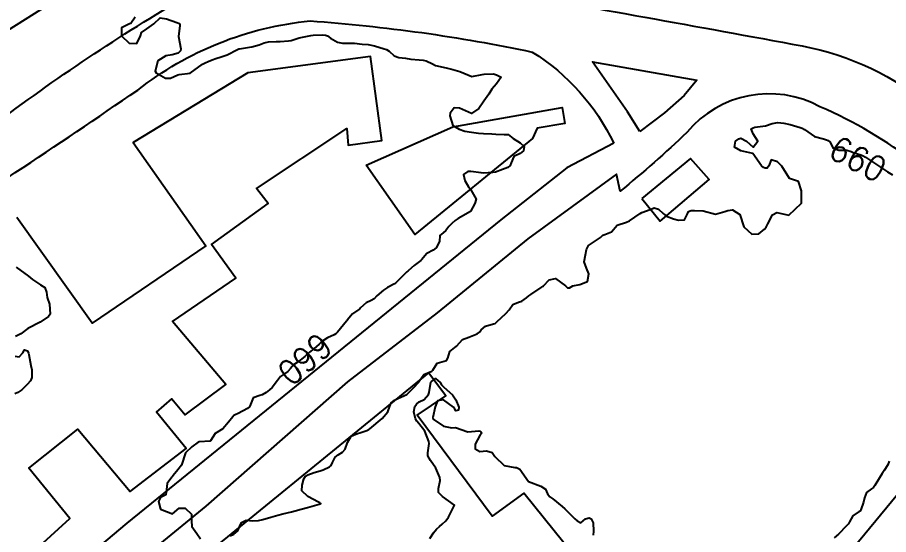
# Model space of a CAD drawing. Header units: metres. Extents: x 292545 to 299085, y 7450245 to 7463078.
# Drawn here: x 296184.4 to 296326.5, y 7459331.9 to 7459416.4 of the extents above; entities that cross this region are included whole.
import ezdxf
from ezdxf.enums import TextEntityAlignment as Align

# ---------------------------------------------------------------- set-up
doc = ezdxf.new("R2010")
doc.units = ezdxf.units.M
for name, color, linetype in [('Cotas', 45, 'Continuous'), ('Curvas de Nivel 1m', 11, 'Continuous'), ('Curvas de Nivel 5m', 15, 'Continuous'), ('Edificações', 30, 'Continuous'), ('Linha Férrea', 20, 'Continuous'), ('Vias Primárias', 230, 'Continuous')]:
    doc.layers.add(name, color=color, linetype=linetype)
doc.styles.add('Style-STANDARD', font='STANDARD.shx')

msp = doc.modelspace()

# ---------------------------------------------------------------- linework, layer by layer
at = {"layer": 'Curvas de Nivel 1m', "elevation": 661, "flags": 128}
for points in [[(296184.17, 7459375.58), (296186.15, 7459374.11), (296186.79, 7459373.55), (296188.13, 7459372.7), (296188.84, 7459372.24), (296189.08, 7459371.53), (296189.21, 7459370.62), (296189.58, 7459369.52), (296189.68, 7459367.92), (296189.42, 7459367.52), (296188.06, 7459366.61), (296186.05, 7459365.56), (296184.91, 7459364.7), (296184.04, 7459364.26)], [(296184, 7459361.03), (296184.62, 7459360.95), (296185.23, 7459361.57), (296185.49, 7459362.09), (296186.01, 7459361.94), (296186.18, 7459361.56), (296186.24, 7459361.32), (296186.57, 7459359.55), (296186.69, 7459358.83), (296186.71, 7459357.55), (296186.48, 7459357.02), (296185.94, 7459356.43), (296185.51, 7459355.99), (296185.05, 7459355.57), (296184.42, 7459355.09), (296183.93, 7459354.92)], [(296251.65, 7459331.28), (296252.26, 7459332.17), (296252.75, 7459332.77), (296253.22, 7459333.21), (296253.68, 7459333.6), (296254.28, 7459334.16), (296254.73, 7459334.74), (296255.71, 7459336.73), (296253.73, 7459338.14), (296253.09, 7459338.77), (296253.06, 7459339.45), (296253.36, 7459340.76), (296253.29, 7459341.24), (296252.62, 7459342.77), (296251.8, 7459344.03), (296251.35, 7459344.78), (296251.33, 7459345.27), (296251.53, 7459346.78), (296251.49, 7459347.13), (296250.84, 7459348.79), (296249.88, 7459350.05), (296249.52, 7459350.45), (296249.34, 7459350.81), (296249.07, 7459351.98), (296249.22, 7459352.81), (296249.49, 7459353.23), (296249.91, 7459353.59), (296250.75, 7459353.97), (296251.45, 7459354.78), (296251.58, 7459355.14), (296251.85, 7459356.78), (296251.88, 7459356.85), (296251.95, 7459356.91), (296252.61, 7459357.42), (296253.34, 7459356.76), (296253.55, 7459356.36), (296253.95, 7459356.01), (296255.35, 7459354.74), (296255.92, 7459353.91), (296256.38, 7459352.73), (296256.37, 7459352.25), (296255.9, 7459352.13), (296255.68, 7459352.51), (296255.54, 7459352.73), (296253.92, 7459353.91), (296252.91, 7459353.78), (296252.56, 7459352.77), (296252.13, 7459351.02), (296252.22, 7459350.78), (296253.87, 7459349.64), (296255.27, 7459349.33), (296255.86, 7459349.4), (296257.85, 7459348.71), (296259.66, 7459348.88), (296259.86, 7459348.82), (296259.97, 7459348.68), (296260.09, 7459348.44), (296259.85, 7459348.09), (296259.04, 7459346.69), (296259.08, 7459345.94), (296259.82, 7459345.49), (296260.89, 7459345.61), (296261.82, 7459345.32), (296262.3, 7459344.66), (296263.79, 7459343.22), (296265.55, 7459342.85), (296265.79, 7459342.85), (296266.36, 7459342.6), (296267.76, 7459340.59), (296269.76, 7459339.82), (296270.55, 7459339.35), (296270.88, 7459338.55), (296271.26, 7459338.08), (296271.73, 7459337.75), (296273.28, 7459336.52), (296273.71, 7459336.12), (296275.33, 7459334.5), (296275.69, 7459334.18), (296276.33, 7459333.85), (296277.07, 7459334.48), (296277.69, 7459334.64), (296278.01, 7459334.47), (296278.33, 7459333.81), (296278.36, 7459332.46), (296278.31, 7459331.81)]]:
    msp.add_lwpolyline(points, dxfattribs=at)
at = {"layer": 'Curvas de Nivel 5m', "elevation": 660, "flags": 128}
for points in [[(296203.57, 7459416.44), (296202.86, 7459415.37), (296202.64, 7459415.3), (296201.35, 7459414.67), (296201.35, 7459413.38), (296202.6, 7459412.15), (296203.83, 7459412.12), (296204.44, 7459413.34), (296204.63, 7459413.93), (296205.47, 7459414.5), (296206.64, 7459415.32), (296207.68, 7459416.28), (296208.66, 7459416.16), (296210.35, 7459415.57), (296210.65, 7459415.46), (296210.84, 7459415.27), (296210.88, 7459415.03), (296210.62, 7459413.27), (296211.01, 7459411.27), (296210.95, 7459410.91), (296210.59, 7459410.53), (296209.61, 7459410.26), (296208.58, 7459410.08), (296207.26, 7459409.31), (296206.81, 7459407.57), (296207.02, 7459407.31), (296208.54, 7459406.47), (296209.35, 7459406.47), (296210.55, 7459406.98), (296210.77, 7459407.05), (296212.55, 7459407.25), (296214.57, 7459408.72), (296214.88, 7459408.91), (296215.58, 7459409.21), (296216.29, 7459409.49), (296216.58, 7459409.6), (296217.79, 7459409.98), (296218.58, 7459410.29), (296220.28, 7459411.15), (296220.51, 7459411.24), (296220.59, 7459411.26), (296222.22, 7459411.52), (296222.6, 7459411.59), (296223.82, 7459411.9), (296224.61, 7459412.2), (296225.31, 7459412.39), (296226.61, 7459412.43), (296227.24, 7459412.45), (296228.62, 7459412.55), (296229.05, 7459412.62), (296230.36, 7459413.03), (296230.62, 7459413.11), (296232.22, 7459413.42), (296232.63, 7459413.47), (296234.11, 7459413.51), (296234.63, 7459413.48), (296234.99, 7459413.35), (296235.48, 7459412.98), (296236.61, 7459412.34), (296237.39, 7459412.17), (296238.61, 7459412.19), (296239.39, 7459412.16), (296240.61, 7459412.03), (296241.59, 7459411.93), (296242.61, 7459411.72), (296244.23, 7459411.24), (296244.6, 7459411.12), (296245.05, 7459410.86), (296245.86, 7459410.12), (296246.58, 7459409.81), (296247.71, 7459409.7), (296248.58, 7459409.58), (296249.95, 7459409.44), (296250.58, 7459409.41), (296251.07, 7459409.28), (296252.1, 7459408.78), (296252.57, 7459408.54), (296252.86, 7459408.47), (296254.56, 7459408.09), (296255.44, 7459407.86), (296256.56, 7459407.56), (296258.54, 7459406.7), (296260.21, 7459407.03), (296260.55, 7459407.11), (296262.06, 7459407.14), (296262.55, 7459407.02), (296263.29, 7459406.64), (296262.53, 7459405.52), (296261.8, 7459404.67), (296261.32, 7459403.86), (296260.5, 7459402.68), (296259.65, 7459401.52), (296258.47, 7459400.7), (296256.48, 7459401.53), (296255.61, 7459401.61), (296254.98, 7459400.74), (296254.91, 7459400.31), (296255.44, 7459398.74), (296256.44, 7459398.11), (296257.37, 7459397.78), (296258.44, 7459397.62), (296259.63, 7459397.49), (296260.43, 7459397.39), (296261.76, 7459397.34), (296262.43, 7459397.29), (296263.8, 7459397.27), (296264.43, 7459397.24), (296265.25, 7459396.62), (296266.42, 7459395.9), (296267.08, 7459395.27), (296266.93, 7459394.6), (296266.4, 7459394.15), (296265.35, 7459393.66), (296264.92, 7459392.62), (296264.79, 7459392.21), (296264.37, 7459391.89), (296263.5, 7459391.51), (296262.36, 7459391.12), (296261.97, 7459391.05), (296260.36, 7459390.96), (296260.06, 7459390.98), (296258.36, 7459391.23), (296257.84, 7459391.23), (296257.17, 7459390.72), (296257.38, 7459389.75), (296257.97, 7459388.71), (296258.11, 7459388.48), (296258.33, 7459388.2), (296259.2, 7459386.69), (296259.02, 7459385.98), (296258.28, 7459384.7), (296256.27, 7459383.54), (296255.81, 7459383.19), (296255.26, 7459382.74), (296254.75, 7459382.25), (296254.25, 7459381.56), (296253.82, 7459381.18), (296253.28, 7459380.76), (296253.25, 7459379.79), (296252.69, 7459378.77), (296252.21, 7459378.34), (296251.18, 7459377.81), (296250.28, 7459376.8), (296250.25, 7459376.75), (296250.19, 7459376.7), (296249.11, 7459375.88), (296248.17, 7459375.03), (296248.06, 7459374.93), (296247.93, 7459374.82), (296246.15, 7459373.07), (296246.04, 7459372.96), (296245.9, 7459372.85), (296244.76, 7459372.24), (296244.13, 7459371.85), (296243.04, 7459370.89), (296242.58, 7459370.43), (296242.11, 7459370.14), (296241.27, 7459369.74), (296240.34, 7459368.92), (296240.22, 7459368.79), (296240.09, 7459368.69), (296239.05, 7459367.96), (296238.2, 7459366.94), (296238.15, 7459366.86), (296238.07, 7459366.78), (296236.62, 7459364.96), (296236.33, 7459364.68), (296236.05, 7459364.51), (296234.96, 7459364.06), (296234.03, 7459363.44), (296233.8, 7459363.22), (296233.59, 7459362.99), (296232.74, 7459362.27), (296232.01, 7459361.73), (296231.24, 7459361.02), (296229.99, 7459360.01), (296229.4, 7459359.63), (296228.9, 7459359.05), (296228.49, 7459358.54), (296227.97, 7459358.17), (296227.28, 7459357.75), (296226.79, 7459357.08), (296225.94, 7459355.95), (296225.5, 7459355.53), (296224.98, 7459355.1), (296224.31, 7459354.72), (296223.93, 7459354.6), (296222.82, 7459354.22), (296222.38, 7459353.13), (296222.23, 7459352.79), (296221.9, 7459352.49), (296220.4, 7459351.66), (296219.89, 7459351.46), (296219.69, 7459351.36), (296219.54, 7459351.16), (296218.8, 7459350.25), (296217.86, 7459349.18), (296216.63, 7459348.42), (296215.89, 7459347.21), (296215.83, 7459347.16), (296214.02, 7459347.04), (296213.83, 7459347), (296212.82, 7459346.25), (296211.81, 7459345.25), (296211.11, 7459343.26), (296210.56, 7459342.49), (296209.77, 7459341.58), (296209.64, 7459341.41), (296209.53, 7459341.28), (296208.81, 7459340.23), (296208.66, 7459339.29), (296208.6, 7459338.43), (296207.73, 7459337.99), (296207.37, 7459337.31), (296207.7, 7459336.04), (296209.69, 7459335.28), (296210.74, 7459336.24), (296211.71, 7459336.25), (296212.78, 7459335.24), (296212.77, 7459334.15), (296212.83, 7459333.24), (296213.66, 7459332.09), (296214.25, 7459331.22)], [(296219.08, 7459331.73), (296219.66, 7459331.98), (296220.32, 7459332.5), (296220.61, 7459333.15), (296220.94, 7459333.89), (296221.68, 7459334.24), (296222.71, 7459334.15), (296223.68, 7459334.23), (296224.39, 7459334.4), (296225.69, 7459334.75), (296226.85, 7459335.07), (296227.7, 7459335.29), (296229.09, 7459335.65), (296229.7, 7459335.81), (296230.67, 7459336.06), (296231.71, 7459336.34), (296233.6, 7459336.88), (296233.71, 7459336.91), (296233.77, 7459336.93), (296233.87, 7459336.99), (296233.71, 7459337.1), (296233.51, 7459337.2), (296231.73, 7459338.15), (296230.8, 7459339.03), (296230.81, 7459339.98), (296231.09, 7459341.03), (296231.36, 7459341.43), (296231.77, 7459341.66), (296232.79, 7459342.03), (296233.78, 7459342.33), (296234.27, 7459342.49), (296235.28, 7459342.98), (296235.54, 7459343.21), (296235.79, 7459343.71), (296236.24, 7459344.53), (296236.69, 7459344.96), (296237.41, 7459345.36), (296237.82, 7459345.85), (296238.23, 7459346.94), (296238.81, 7459347.97), (296239.86, 7459348.42), (296240.26, 7459348.51), (296241.39, 7459348.9), (296241.7, 7459349.07), (296241.87, 7459349.2), (296243.88, 7459350.87), (296244.8, 7459351.96), (296245.13, 7459352.86), (296245.34, 7459353.43), (296245.92, 7459353.88), (296246.55, 7459354.21), (296247.93, 7459354.78), (296247.96, 7459354.8), (296247.99, 7459354.83), (296248.99, 7459355.87), (296249.88, 7459356.8), (296249.95, 7459356.97), (296250.69, 7459358.07), (296251.97, 7459358.61), (296252.16, 7459358.78), (296252.85, 7459359.91), (296253.99, 7459360.22), (296254.4, 7459360.34), (296254.59, 7459360.74), (296254.95, 7459361.8), (296256.02, 7459362.67), (296256.06, 7459362.69), (296256.09, 7459362.73), (296256.98, 7459363.77), (296258.04, 7459364.16), (296259.4, 7459364.69), (296259.75, 7459364.98), (296260.05, 7459365.37), (296260.77, 7459365.96), (296262.07, 7459366.31), (296262.33, 7459366.4), (296262.6, 7459366.65), (296264.09, 7459368), (296264.62, 7459368.62), (296265.23, 7459369.49), (296266.11, 7459369.88), (296266.68, 7459370.04), (296267.44, 7459370.6), (296267.8, 7459370.92), (296268.13, 7459371.14), (296269.86, 7459372.28), (296270.14, 7459372.47), (296270.2, 7459372.5), (296270.24, 7459372.56), (296271.16, 7459373.54), (296272.15, 7459373.74), (296273.79, 7459372.52), (296274.14, 7459372.23), (296274.45, 7459372.21), (296275.03, 7459372.51), (296276.15, 7459372.75), (296277.39, 7459373.24), (296277.62, 7459374.48), (296277.26, 7459375.4), (296276.88, 7459376.48), (296277.08, 7459377.6), (296277.26, 7459378.48), (296277.56, 7459379.13), (296278.22, 7459379.56), (296279.52, 7459380.45), (296279.89, 7459380.8), (296280.24, 7459380.93), (296281.32, 7459381.35), (296282.26, 7459382.42), (296283.74, 7459382.94), (296284.27, 7459383.18), (296285.99, 7459384.37), (296286.28, 7459384.54), (296287.62, 7459385.02), (296288.29, 7459385.27), (296289, 7459385.05), (296289.76, 7459384.34), (296290.28, 7459383.94), (296291.43, 7459383.47), (296292.27, 7459383.25), (296293.25, 7459383.32), (296293.74, 7459384.29), (296293.89, 7459384.69), (296294.29, 7459384.85), (296294.88, 7459384.86), (296296.29, 7459384.79), (296298.28, 7459384.23), (296299.81, 7459384.69), (296300.29, 7459384.85), (296301.04, 7459384.95), (296302.28, 7459384.18), (296302.92, 7459382.17), (296304.24, 7459380.96), (296305.35, 7459381.04), (296306.26, 7459381.79), (296306.58, 7459382.14), (296306.83, 7459382.69), (296307.57, 7459384.12), (296308.29, 7459384.51), (296310.28, 7459384.09), (296312.3, 7459386.06), (296312.33, 7459388.06), (296311.85, 7459389.57), (296310.35, 7459390.09), (296309.1, 7459392.1), (296308.38, 7459392.81), (296307.39, 7459393.12), (296307, 7459392.12), (296306.73, 7459391.77), (296306.37, 7459391.77), (296306.12, 7459391.88), (296305.82, 7459392.14), (296304.4, 7459394.16), (296302.41, 7459394.58), (296301.4, 7459395.18), (296301.57, 7459396.19), (296302.09, 7459396.52), (296302.43, 7459396.67), (296303.34, 7459396.17), (296304.41, 7459395.16), (296305.18, 7459396.15), (296304.44, 7459397.37), (296304.11, 7459398.16), (296304.33, 7459398.29), (296304.45, 7459398.34), (296304.73, 7459398.43), (296306.46, 7459398.68), (296307.51, 7459399.07), (296308.46, 7459399.22), (296309.44, 7459399.12), (296310.45, 7459398.88), (296312.09, 7459398.42), (296312.45, 7459398.29), (296312.81, 7459398.06), (296314.43, 7459396.93), (296315.93, 7459396.53), (296316.43, 7459396.38), (296316.68, 7459396.27), (296316.99, 7459396.01), (296317.46, 7459395.05), (296318.41, 7459394.71), (296319.71, 7459394.67), (296320.41, 7459394.46), (296320.78, 7459394.34), (296322.03, 7459393.95), (296322.4, 7459393.78), (296322.79, 7459393.55), (296324.38, 7459392.48), (296325.22, 7459391.91), (296326.37, 7459391.16), (296327.15, 7459390.68)], [(296326.64, 7459343.89), (296326.4, 7459343.29), (296325.79, 7459342.36), (296325.48, 7459341.9), (296325.05, 7459341.18), (296324.29, 7459339.92), (296324.06, 7459339.62), (296323.75, 7459339.39), (296322.93, 7459338.76), (296322.63, 7459337.94), (296322.44, 7459337.23), (296321.99, 7459335.95), (296321.89, 7459335.76), (296321.71, 7459335.66), (296320.68, 7459334.98), (296320.15, 7459333.97), (296320, 7459333.64), (296319.68, 7459333.33), (296318.38, 7459331.99), (296317.66, 7459331.37)]]:
    msp.add_lwpolyline(points, dxfattribs=at)
at = {"layer": 'Edificações'}
msp.add_lwpolyline([(296181.75, 7459324.37), (296192.9, 7459334.56), (296186.21, 7459342.74), (296194.22, 7459349.15), (296202.73, 7459338.95), (296211.92, 7459345.96), (296207.04, 7459351.93), (296209.53, 7459354.1), (296211.74, 7459351.47), (296218.37, 7459356.43), (296209.68, 7459366.69), (296220.01, 7459373.77), (296216.05, 7459379.3), (296225.28, 7459385.96), (296223.39, 7459388.45), (296238.14, 7459398.21), (296238.31, 7459395.51), (296243.84, 7459396.3), (296241.99, 7459409.97), (296221.98, 7459407.3), (296203.27, 7459395.95), (296215.13, 7459379.05), (296196.58, 7459366.44), (296184.25, 7459383.71)], dxfattribs=at)
for points in [[(296241.27, 7459392.22), (296255.42, 7459398.52), (296273.26, 7459401.68), (296273.71, 7459399.07), (296269.19, 7459398.29), (296268.43, 7459396.59), (296249.2, 7459380.92)], [(296286.28, 7459386.81), (296289.27, 7459383.11), (296297.24, 7459389.89), (296294.22, 7459393.31)]]:
    msp.add_lwpolyline(points, close=True, dxfattribs=at)
msp.add_lwpolyline([(296190.75, 7459292.63), (296229.16, 7459252.85), (296246.81, 7459267.38), (296248.57, 7459265.15), (296275.96, 7459290.45), (296275.05, 7459291.58), (296289.1, 7459302.61), (296274.83, 7459318.88), (296279.82, 7459322.75), (296266.99, 7459338.67), (296261.83, 7459334.93), (296249.62, 7459351.39), (296254.29, 7459354.57), (296251.43, 7459358.31), (296206.24, 7459321.41), (296187.6, 7459305.92, 0.27362)], format="xyb", close=True, dxfattribs=at)
at = {"layer": 'Linha Férrea', "linetype": 'Continuous'}
msp.add_lwpolyline([(296327.49, 7459516.44), (296321.45, 7459510.1), (296315.8, 7459504.57), (296309.81, 7459499.37), (296304.89, 7459495.42), (296297.51, 7459489.79), (296292.01, 7459485.61), (296282.93, 7459479.44), (296271.7, 7459471.33), (296264.38, 7459466.38), (296253.83, 7459459.58), (296246, 7459454.31), (296234.12, 7459446.69), (296224.1, 7459440.52), (296209.71, 7459431.32), (296201.49, 7459426.07), (296192.12, 7459420.16), (296181.65, 7459413.54)], dxfattribs=at)
at = {"layer": 'Vias Primárias'}
msp.add_lwpolyline([(296059.88, 7459319.21), (296102.96, 7459347.58), (296135.43, 7459369.12), (296177.51, 7459396.49, -0.030452), (296209.03, 7459418.08, -0.173735), (296240.4, 7459424.3, -0.005938), (296261.02, 7459420.97, -0.002941), (296312.41, 7459411.72, -0.131387), (296333.54, 7459401.64), (296345.6, 7459391.35, 0.098127), (296357.22, 7459376.48), (296364.11, 7459387.04), (296390.57, 7459423.12), (296413.34, 7459460.37, 0.045747), (296427.79, 7459493.65), (296435.39, 7459525.28), (296442.41, 7459557.49)], format="xyb", dxfattribs=at)
for points in [[(296281.69, 7459395.83), (296274.03, 7459391.81), (296263.25, 7459383.33), (296202.23, 7459333.77), (296178.5, 7459313.83, -0.416381), (296164.54, 7459315.1, 0.035588), (296151.66, 7459328.59, 0.004927), (296135.05, 7459346.49, -0.409375), (296136.55, 7459359.48, 0.011749), (296163.82, 7459377.83, 0.007331), (296204.01, 7459404.52, -0.143093), (296232.12, 7459415.8, -0.034533), (296268.39, 7459410.72, -0.142575)], [(296226.84, 7459249.95, 0.406714), (296239.82, 7459249.95), (296265.27, 7459272.38), (296311.59, 7459318.62), (296331.66, 7459342.92), (296347.41, 7459364.5, 0.317114), (296343.94, 7459379.68, 0.127071), (296315.34, 7459401.77, 0.359623), (296293.63, 7459397.6, -0.019102), (296282.72, 7459387.99), (296282.12, 7459390.76), (296267.67, 7459380.22), (296252.85, 7459368.12), (296238.22, 7459356.85), (296215.13, 7459336.55), (296183.85, 7459310.93, 0.336739), (296180.81, 7459293.49, -0.017388), (296189.69, 7459286.12), (296204.13, 7459270.6), (296205.81, 7459271.81), (296226.84, 7459249.95)]]:
    msp.add_lwpolyline(points, format="xyb", close=True, dxfattribs=at)
msp.add_lwpolyline([(296285.96, 7459397.74), (296283.92, 7459400.96), (296278.21, 7459409.13), (296295.22, 7459406.1), (296293.18, 7459403.61), (296289.96, 7459400.8)], close=True, dxfattribs=at)
at = {"layer": 'Vias Primárias', "elevation": 660.7}
msp.add_lwpolyline([(296384.5, 7459309.7), (296361.66, 7459350.63, 0.394008), (296349.52, 7459351.57, -0.01466), (296319.88, 7459315.33, -0.036189), (296265.34, 7459260.31, 0.033384), (296254.4, 7459250.52, 0.253401), (296256.3, 7459249.95, 1.242305)], format="xyb", dxfattribs=at)

# ---------------------------------------------------------------- texts
at = {"layer": 'Cotas', "style": 'Style-STANDARD'}
for rotation, p in [(332.3575, (296321.52, 7459393.27, 660)), (221.0141, (296231.29, 7459360.57, 660))]:
    msp.add_text('660', height=4, rotation=rotation, dxfattribs=at).set_placement(p, align=Align.MIDDLE_CENTER)

doc.saveas('drawing.dxf')
